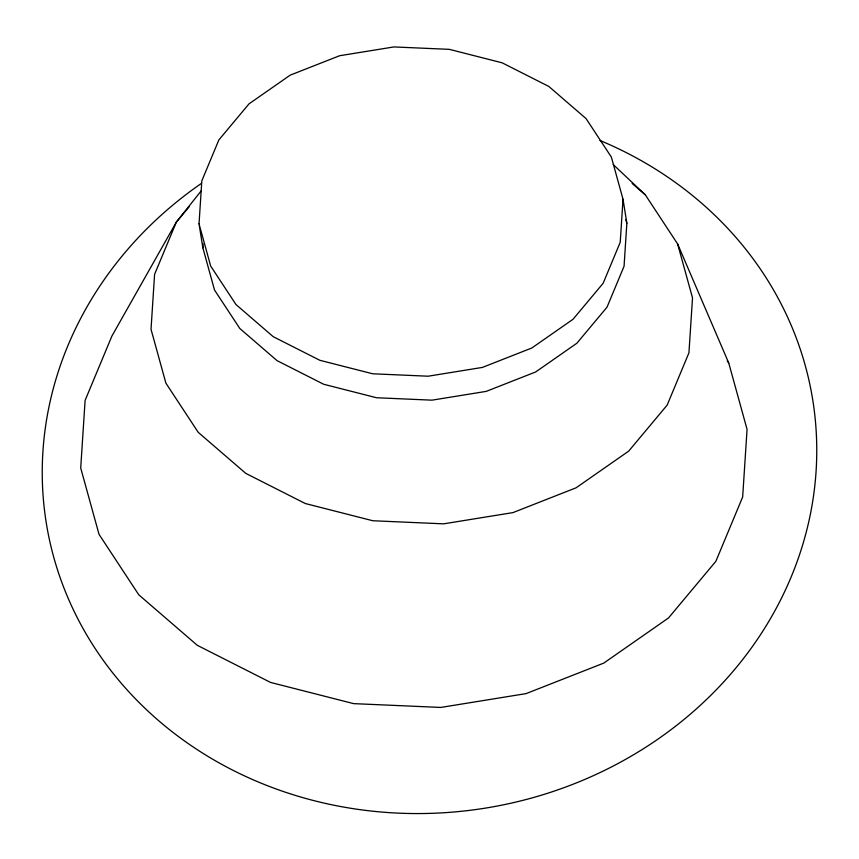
<?xml version="1.0" encoding="UTF-8"?>
<svg xmlns="http://www.w3.org/2000/svg" width="859" height="859" viewBox="0 0 859 859"><rect width="100%" height="100%" fill="white"/><g stroke="black" fill="none" stroke-linecap="round" stroke-linejoin="round"><path stroke-width="1.29" d="M199.03 223.877L201.822 180.841L218.873 139.91L249.024 103.853L290.202 75.141L339.627 55.728L393.916 46.934L449.364 49.35L502.204 62.836L548.826 86.448L586.063 118.596L611.361 157.068L623.022 199.267L626.855 223.222L624.064 266.258L607.012 307.189L576.861 343.246L535.672 371.958L486.258 391.371L431.97 400.165L376.521 397.738L323.682 384.263L277.06 360.64L239.822 328.503L214.514 290.02L202.864 247.832L199.03 223.877L210.68 266.065L235.989 304.548L273.216 336.685L319.838 360.297L372.677 373.783L428.136 376.21L482.414 367.416L531.839 347.992L573.028 319.28L603.168 283.234L620.219 242.292L623.022 199.267M202.864 247.832L203.121 243.924M201.199 190.881L176.363 222.052L111.906 336.062L85.105 400.401L80.714 468.026L99.032 534.341L138.793 594.815L197.312 645.324L270.585 682.443L353.629 703.628L440.774 707.44L526.095 693.61L603.759 663.105L668.495 617.975L715.869 561.314L742.67 496.974L747.062 429.35L728.754 363.035L677.633 243.977L645.313 194.832L613.229 164.563M189.324 206.568L176.363 222.052L154.588 274.332L151.023 329.298L165.905 383.178L198.214 432.324L245.771 473.373L305.321 503.535L372.795 520.747L443.62 523.84L512.952 512.608L576.067 487.815L628.67 451.147L667.164 405.104L688.939 352.824L692.515 297.858L677.633 243.977M632.16 183.482L645.313 194.832M727.272 360.801L728.754 363.035M625.814 219.475L626.855 223.222M599.958 140.468A388.15 351.213 -9.1 0 1 745.279 656.179A388.15 351.213 -9.1 0 1 157.433 719.627A388.15 351.213 -9.1 0 1 201.274 183.493"/></g></svg>
